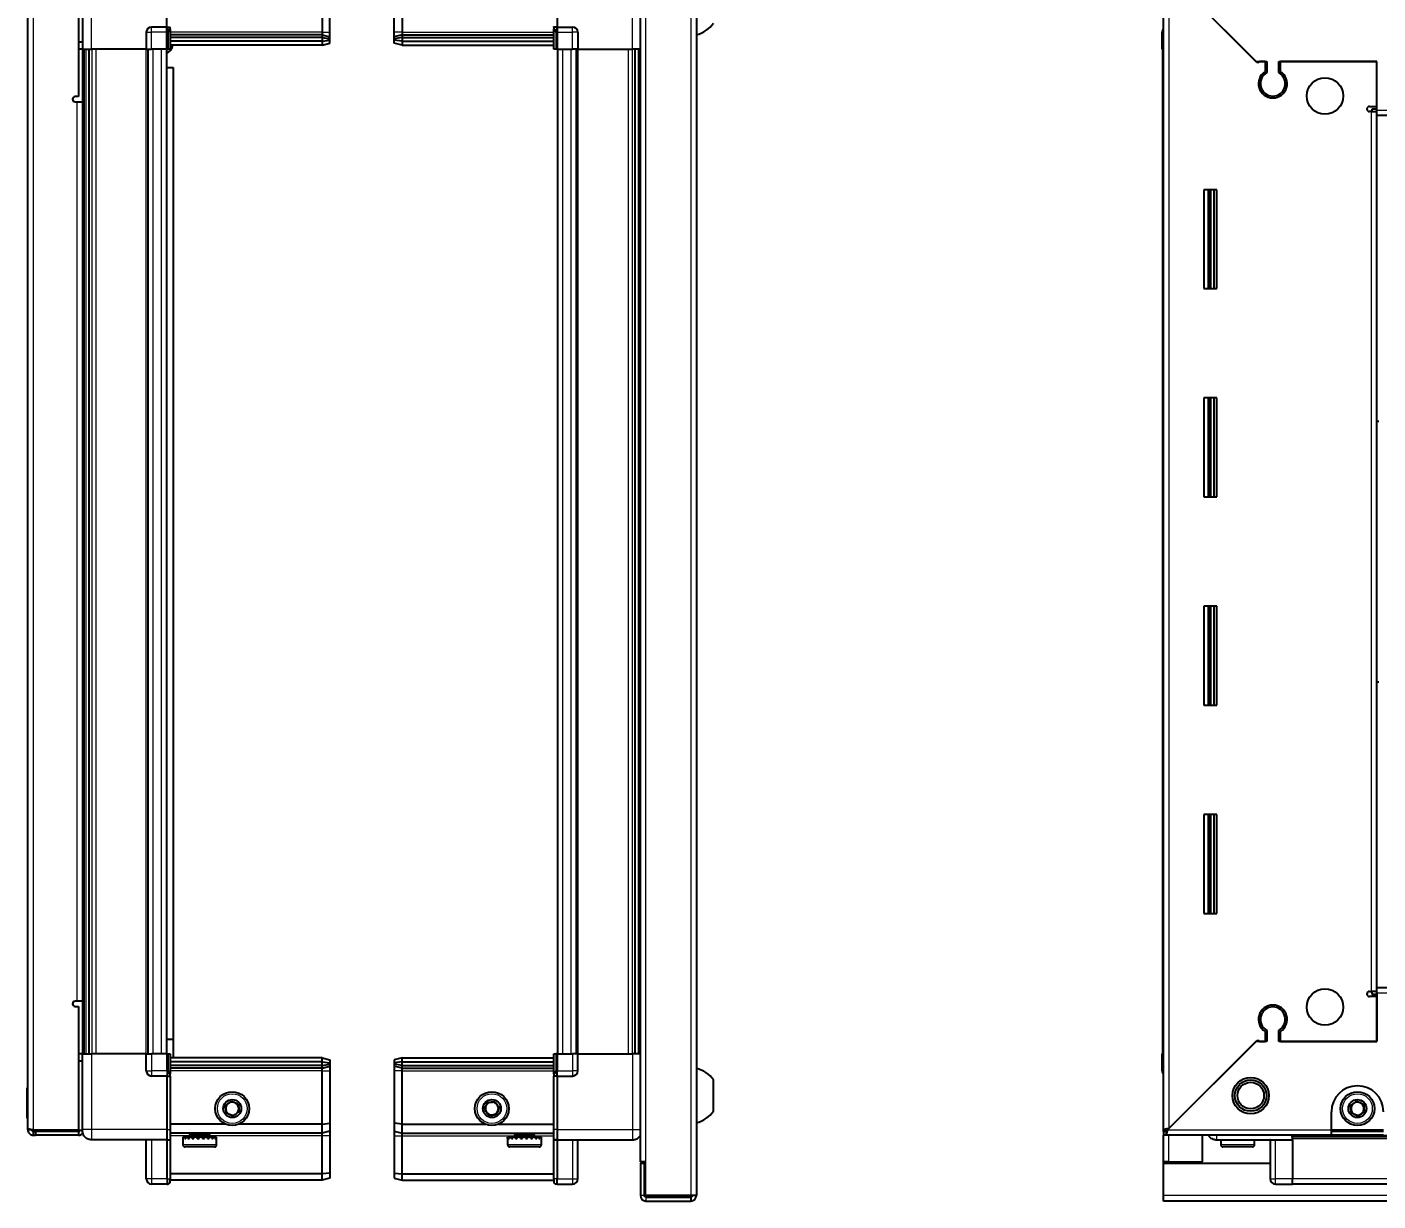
# Model space of a CAD drawing. Header units: millimetres. Extents: x 1415 to 4267, y 485 to 1606.
# Drawn here: x 2756 to 3274, y 927 to 1378 of the extents above; entities that cross this region are included whole.
import ezdxf

# ---------------------------------------------------------------- set-up
doc = ezdxf.new("R2010")
doc.units = ezdxf.units.MM
doc.layers.add('FORMAT', color=7, linetype='Continuous')
doc.styles.add('SLDTEXTSTYLE0', font='TXT', dxfattribs={"width": 0.75})
doc.dimstyles.new('SLDDIMSTYLE0', dxfattribs={"dimtxt": 20, "dimasz": 10, "dimexe": 0, "dimexo": 0.0625, "dimgap": 5, "dimtad": 2, "dimdec": 1, "dimrnd": 1e-09, "dimzin": 12, "dimdsep": 46, "dimtxsty": 'SLDTEXTSTYLE0', "dimsah": 1, "dimcen": 0.09, "dimadec": 0, "dimazin": 3, "dimtfac": 1, "dimtofl": 0, "dimtmove": 0, "dimatfit": 3, "dimfxl": 0, "dimfrac": 2, "dimtolj": 1, "dimtzin": 12, "dimarcsym": 0})

# ---------------------------------------------------------------- blocks, each defined once
blk = doc.blocks.new('_D_5')
at = {"layer": 'FORMAT'}
for p, q in [((2809.28, 1369.33), (2809.28, 1468.82)), ((2959.28, 1369.33), (2959.28, 1468.82)), ((2809.28, 1467.82), (2959.28, 1467.82))]:
    blk.add_line(p, q, dxfattribs=at)
for points in [[(2809.28, 1467.82), (2819.28, 1466.28), (2819.28, 1469.36)], [(2959.28, 1467.82), (2949.28, 1469.36), (2949.28, 1466.28)]]:
    blk.add_solid(points, dxfattribs=at)
at = {"layer": 'FORMAT', "insert": (2862.11, 1493.6), "char_height": 20, "attachment_point": 1, "style": 'SLDTEXTSTYLE0'}
blk.add_mtext('150', dxfattribs=at)

msp = doc.modelspace()

# ---------------------------------------------------------------- linework, layer by layer
at = {"color": 8, "linetype": 'Continuous', "lineweight": 18}
for p, q in [((3010.53, 1423.72), (3010.53, 928.92)), ((2993.13, 1410.82), (2993.13, 941.82)), ((2758.03, 1398.57), (2758.03, 954.07)), ((2780.43, 1369.32), (2780.43, 1398.32)), ((2988.13, 1369.32), (2988.13, 1398.32)), ((3194.09, 1397.97), (3194.09, 954.67)), ((2801.43, 1375.82), (2803.43, 1375.82)), ((2803.43, 1375.82), (2803.43, 1377.82)), ((2803.43, 1369.32), (2803.43, 1375.82)), ((2809.43, 1375.82), (2803.43, 1375.82)), ((2809.43, 1375.82), (2809.76, 1375.82)), ((2868.93, 1375.82), (2810.63, 1375.82)), ((2868.93, 1375.82), (2871.93, 1375.82)), ((2899.63, 1375.82), (2896.63, 1375.82)), ((2899.63, 1375.82), (2957.93, 1375.82)), ((2959.13, 1375.82), (2958.79, 1375.82)), ((2959.13, 1375.82), (2965.13, 1375.82)), ((2965.13, 1375.82), (2965.13, 1377.82)), ((2965.13, 1369.32), (2965.13, 1375.82)), ((2967.13, 1375.82), (2965.13, 1375.82)), ((3191.99, 1375.82), (3191.49, 1375.82)), ((2776.93, 1349.07), (2776.93, 1369.32)), ((2778.16, 1369.32), (2778.16, 983.32)), ((2780.61, 983.32), (2780.61, 1369.32)), ((2782.02, 1369.32), (2782.02, 983.32)), ((2801.43, 983.32), (2801.43, 1369.32)), ((2804.08, 983.32), (2804.08, 1369.32)), ((2807.28, 983.32), (2807.28, 1369.32)), ((2809.43, 1369.32), (2809.76, 1369.32)), ((2961.28, 1369.32), (2961.28, 983.32)), ((2964.48, 1369.32), (2964.48, 983.32)), ((2967.13, 1369.32), (2967.13, 983.32)), ((2986.53, 983.32), (2986.53, 1369.32)), ((2987.94, 1369.32), (2987.94, 983.32)), ((2990.39, 983.32), (2990.39, 1369.32)), ((2774.83, 1003.57), (2774.83, 1349.07)), ((3271.89, 1007.32), (3271.89, 1345.32)), ((3273.99, 1345.92), (4108.99, 1345.92)), ((3208.99, 1315.32), (3208.99, 1277.32)), ((3210.23, 1315.32), (3210.23, 1277.32)), ((3208.99, 1235.32), (3208.99, 1197.32)), ((3210.23, 1235.32), (3210.23, 1197.32)), ((3208.99, 1155.32), (3208.99, 1117.32)), ((3210.23, 1155.32), (3210.23, 1117.32)), ((3208.99, 1075.32), (3208.99, 1037.32)), ((3210.23, 1075.32), (3210.23, 1037.32)), ((4108.99, 1006.72), (3273.99, 1006.72)), ((2776.93, 983.32), (2776.93, 1003.57)), ((2780.43, 983.32), (2780.43, 954.32)), ((2803.43, 983.32), (2803.43, 976.82)), ((2959.13, 983.32), (2958.79, 983.32)), ((2965.13, 983.32), (2965.13, 976.82)), ((2988.13, 983.32), (2988.13, 954.32)), ((2801.43, 976.82), (2803.43, 976.82)), ((2803.43, 976.82), (2803.43, 974.82)), ((2809.43, 976.82), (2803.43, 976.82)), ((2809.43, 976.82), (2809.76, 976.82)), ((2868.93, 976.82), (2810.63, 976.82)), ((2868.93, 976.82), (2871.93, 976.82)), ((2899.63, 976.82), (2896.63, 976.82)), ((2899.63, 976.82), (2957.93, 976.82)), ((2959.13, 976.82), (2958.79, 976.82)), ((2959.13, 976.82), (2965.13, 976.82)), ((2967.13, 976.82), (2965.13, 976.82)), ((2965.13, 976.82), (2965.13, 974.82)), ((3191.99, 976.82), (3191.49, 976.82)), ((2810.63, 974.62), (2809.43, 974.62)), ((2959.13, 974.62), (2957.93, 974.62)), ((2809.43, 954.32), (2780.43, 954.32)), ((2803.43, 950.32), (2803.43, 935.32)), ((2809.43, 954.32), (2810.63, 954.32)), ((2810.63, 950.12), (2809.43, 950.12)), ((2817.93, 951.82), (2810.63, 951.82)), ((2868.93, 951.82), (2825.93, 951.82)), ((2871.93, 951.82), (2868.93, 951.82)), ((2896.63, 951.82), (2899.63, 951.82)), ((2899.63, 951.82), (2942.63, 951.82)), ((2950.63, 951.82), (2957.93, 951.82)), ((2959.13, 954.32), (2957.93, 954.32)), ((2959.13, 950.12), (2957.93, 950.12)), ((2959.13, 954.32), (2988.13, 954.32)), ((2965.13, 950.32), (2965.13, 935.32)), ((3193.59, 954.17), (3256.49, 954.17)), ((3194.09, 941.82), (3194.09, 952.07)), ((3234.99, 935.32), (3234.99, 950.32)), ((3241.49, 952.06), (4141.49, 952.06)), ((3241.49, 950.82), (4141.49, 950.82)), ((3276.49, 954.17), (3256.49, 954.17)), ((2815.59, 948.42), (2815.43, 948.42)), ((2828.43, 948.42), (2815.59, 948.42)), ((2953.13, 948.42), (2940.13, 948.42)), ((3218.3, 948.42), (3213.99, 948.42)), ((3226.99, 948.42), (3218.3, 948.42)), ((3194.09, 941.32), (3194.09, 941.82)), ((2803.43, 935.32), (2801.43, 935.32)), ((2803.43, 935.32), (2803.43, 933.32)), ((2809.43, 935.32), (2803.43, 935.32)), ((2809.43, 935.32), (2810.63, 935.32)), ((2959.13, 935.32), (2957.93, 935.32)), ((2959.13, 935.32), (2965.13, 935.32)), ((2965.13, 935.32), (2967.13, 935.32)), ((2965.13, 935.32), (2965.13, 933.32)), ((3232.99, 935.32), (3234.99, 935.32)), ((3234.99, 933.32), (3234.99, 935.32)), ((3241.49, 935.32), (3234.99, 935.32)), ((3241.49, 935.47), (4141.49, 935.47)), ((2992.63, 928.92), (2991.13, 928.92)), ((4190.99, 928.92), (3191.99, 928.92)), ((2993.23, 928.32), (2993.23, 926.82))]:
    msp.add_line(p, q, dxfattribs=at)
at = {"color": 7, "linetype": 'Continuous', "lineweight": 25}
for p, q in [((3012.63, 1423.72), (3012.63, 928.92)), ((2991.03, 1410.82), (2991.03, 941.82)), ((2755.93, 954.67), (2755.93, 1397.97)), ((2775.43, 1398.57), (2775.43, 1351.07)), ((2776.93, 1398.32), (2776.93, 1369.32)), ((2868.93, 1396.32), (2868.93, 1375.82)), ((2871.93, 1375.82), (2871.93, 1395.99)), ((2896.63, 1375.82), (2896.63, 1395.99)), ((2899.63, 1396.32), (2899.63, 1375.82)), ((3191.99, 954.07), (3191.99, 1398.57)), ((3193.59, 1398.47), (3227.49, 1364.57)), ((3228.19, 1363.87), (3194.09, 1397.97)), ((2801.43, 1375.82), (2801.43, 1369.32)), ((2809.43, 1377.82), (2803.43, 1377.82)), ((2809.43, 1377.82), (2810.63, 1377.82)), ((2809.43, 1377.82), (2809.43, 1375.82)), ((2809.43, 1369.32), (2809.43, 1375.82)), ((2809.43, 1369.32), (2809.43, 1375.82)), ((2809.76, 1369.32), (2809.76, 1375.82)), ((2810.63, 1377.15), (2810.63, 1377.82)), ((2810.63, 1377.15), (2810.63, 1369.32)), ((2868.93, 1374.82), (2810.63, 1374.82)), ((2868.93, 1375.82), (2868.93, 1374.82)), ((2868.93, 1374.82), (2868.93, 1373.82)), ((2868.93, 1374.82), (2871.93, 1374.02)), ((2871.93, 1374.02), (2871.93, 1375.82)), ((2896.63, 1374.02), (2896.63, 1375.82)), ((2899.63, 1374.82), (2896.63, 1374.02)), ((2899.63, 1375.82), (2899.63, 1374.82)), ((2899.63, 1374.82), (2899.63, 1373.82)), ((2899.63, 1374.82), (2957.93, 1374.82)), ((2957.93, 1377.82), (2957.93, 1378.02)), ((2959.13, 1377.82), (2957.93, 1377.82)), ((2957.93, 1377.82), (2957.93, 1377.15)), ((2957.93, 1369.32), (2957.93, 1377.15)), ((2958.79, 1375.82), (2958.79, 1369.32)), ((2959.13, 1378.02), (2959.13, 1377.82)), ((2959.13, 1375.82), (2959.13, 1377.82)), ((2959.13, 1377.82), (2965.13, 1377.82)), ((2959.13, 1375.82), (2959.13, 1377.82)), ((2959.13, 1375.82), (2959.13, 1369.32)), ((2967.13, 1375.82), (2967.13, 1369.32)), ((3191.49, 1375.82), (3191.49, 1369.32)), ((3191.49, 1369.32), (3191.49, 1375.82)), ((2775.43, 1372.07), (2776.93, 1372.07)), ((2868.93, 1373.82), (2810.63, 1373.82)), ((2868.93, 1372.32), (2810.63, 1372.32)), ((2868.93, 1370.82), (2810.63, 1370.82)), ((2868.93, 1373.82), (2868.93, 1372.32)), ((2868.93, 1373.82), (2871.93, 1373.28)), ((2868.93, 1372.32), (2871.93, 1372.78)), ((2868.93, 1372.32), (2868.93, 1370.82)), ((2868.93, 1370.82), (2871.93, 1371.63)), ((2871.93, 1373.28), (2871.93, 1374.02)), ((2871.93, 1372.78), (2871.93, 1373.28)), ((2871.93, 1371.63), (2871.93, 1372.78)), ((2896.63, 1373.28), (2896.63, 1374.02)), ((2899.63, 1373.82), (2896.63, 1373.28)), ((2896.63, 1372.78), (2896.63, 1373.28)), ((2899.63, 1372.32), (2896.63, 1372.78)), ((2896.63, 1371.63), (2896.63, 1372.78)), ((2899.63, 1370.82), (2896.63, 1371.63)), ((2899.63, 1373.82), (2957.93, 1373.82)), ((2899.63, 1373.82), (2899.63, 1372.32)), ((2899.63, 1372.32), (2899.63, 1370.82)), ((2899.63, 1372.32), (2957.93, 1372.32)), ((2899.63, 1370.82), (2957.93, 1370.82)), ((2776.93, 1369.32), (2775.43, 1369.32)), ((2777.58, 983.32), (2777.58, 1369.32)), ((2779.37, 1369.32), (2779.37, 983.32)), ((2779.4, 1369.32), (2779.4, 983.32)), ((2801.43, 1369.32), (2780.43, 1369.32)), ((2801.43, 1369.32), (2803.43, 1369.32)), ((2802.08, 983.32), (2802.08, 1369.32)), ((2809.43, 1369.32), (2803.43, 1369.32)), ((2809.28, 983.32), (2809.28, 1369.32)), ((2809.43, 1369.32), (2809.76, 1369.32)), ((2809.43, 1369.32), (2809.43, 1369.32)), ((2810.63, 1369.32), (2809.76, 1369.32)), ((2809.76, 1369.32), (2809.76, 1369.32)), ((2958.79, 1369.32), (2957.93, 1369.32)), ((2959.13, 1369.32), (2958.79, 1369.32)), ((2959.13, 1369.32), (2965.13, 1369.32)), ((2959.28, 1369.32), (2959.28, 983.32)), ((2967.13, 1369.32), (2965.13, 1369.32)), ((2966.48, 1369.32), (2966.48, 983.32)), ((2967.13, 1369.32), (2988.13, 1369.32)), ((2989.15, 983.32), (2989.15, 1369.32)), ((2989.18, 983.32), (2989.18, 1369.32)), ((2990.98, 1369.32), (2990.98, 983.32)), ((3191.49, 1369.32), (3191.49, 1369.32)), ((3191.99, 1369.32), (3191.49, 1369.32)), ((3191.64, 1369.32), (3191.64, 983.32)), ((3227.49, 1364.57), (3231.69, 1364.57)), ((3228.89, 1364.57), (3228.19, 1363.87)), ((3230.99, 1364.57), (3228.89, 1364.57)), ((3230.99, 1364.57), (3230.99, 1360.68)), ((3231.69, 1364.57), (3231.69, 1360.29)), ((3236.29, 1364.57), (3273.99, 1364.57)), ((3236.29, 1360.29), (3236.29, 1364.57)), ((3236.99, 1360.68), (3236.99, 1364.57)), ((3273.99, 1364.57), (3236.99, 1364.57)), ((3273.99, 1347.32), (3273.99, 1364.57)), ((3273.99, 1345.92), (3273.99, 1364.57)), ((2809.28, 1362.32), (2811.78, 1362.32)), ((2811.78, 1362.32), (2811.78, 988.82)), ((2775.43, 1351.07), (2774.08, 1351.07)), ((2774.08, 1349.07), (2774.83, 1349.07)), ((2774.83, 1349.07), (2776.93, 1349.07)), ((2776.93, 1349.07), (2776.93, 1003.57)), ((3231.99, 1351.71), (3231.99, 1350.95)), ((3271.14, 1347.32), (3273.99, 1347.32)), ((3271.89, 1345.32), (3271.14, 1345.32)), ((3271.89, 1345.32), (3273.99, 1345.32)), ((3273.99, 1346.32), (3271.99, 1346.32)), ((3271.99, 1346.32), (3271.99, 1345.32)), ((3273.99, 1343.82), (3273.99, 1345.92)), ((3273.99, 1008.82), (3273.99, 1343.82)), ((4108.99, 1343.82), (3273.99, 1343.82)), ((3212.49, 1315.32), (3207.49, 1315.32)), ((3207.49, 1315.32), (3207.49, 1277.32)), ((3209.64, 1277.32), (3209.64, 1315.32)), ((3211.43, 1277.32), (3211.43, 1315.32)), ((3211.47, 1277.32), (3211.47, 1315.32)), ((3212.49, 1277.32), (3212.49, 1315.32)), ((3207.49, 1277.32), (3212.49, 1277.32)), ((3212.49, 1235.32), (3207.49, 1235.32)), ((3207.49, 1235.32), (3207.49, 1197.32)), ((3209.64, 1197.32), (3209.64, 1235.32)), ((3211.43, 1197.32), (3211.43, 1235.32)), ((3211.47, 1197.32), (3211.47, 1235.32)), ((3212.49, 1197.32), (3212.49, 1235.32)), ((3274.74, 1226.32), (3273.99, 1226.32)), ((3207.49, 1197.32), (3212.49, 1197.32)), ((3212.49, 1155.32), (3207.49, 1155.32)), ((3207.49, 1155.32), (3207.49, 1117.32)), ((3209.64, 1117.32), (3209.64, 1155.32)), ((3211.43, 1117.32), (3211.43, 1155.32)), ((3211.47, 1117.32), (3211.47, 1155.32)), ((3212.49, 1117.32), (3212.49, 1155.32)), ((3273.99, 1126.32), (3274.74, 1126.32)), ((3207.49, 1117.32), (3212.49, 1117.32)), ((3212.49, 1075.32), (3207.49, 1075.32)), ((3207.49, 1075.32), (3207.49, 1037.32)), ((3209.64, 1037.32), (3209.64, 1075.32)), ((3211.43, 1037.32), (3211.43, 1075.32)), ((3211.47, 1037.32), (3211.47, 1075.32)), ((3212.49, 1037.32), (3212.49, 1075.32)), ((3207.49, 1037.32), (3212.49, 1037.32)), ((3271.14, 1007.32), (3271.89, 1007.32)), ((3273.99, 1007.32), (3271.89, 1007.32)), ((3271.99, 1007.32), (3271.99, 1006.32)), ((3273.99, 1006.72), (3273.99, 1008.82)), ((3273.99, 1008.82), (4108.99, 1008.82)), ((3273.99, 1006.72), (3273.99, 988.07)), ((2774.83, 1003.57), (2774.08, 1003.57)), ((2774.08, 1001.57), (2775.43, 1001.57)), ((2776.93, 1003.57), (2774.83, 1003.57)), ((2775.43, 1001.57), (2775.43, 954.07)), ((3231.99, 1001.7), (3231.99, 1000.94)), ((3273.99, 1005.32), (3271.14, 1005.32)), ((3271.99, 1006.32), (3273.99, 1006.32)), ((3273.99, 988.07), (3273.99, 1005.32)), ((3230.99, 991.96), (3230.99, 988.07)), ((3231.69, 992.36), (3231.69, 988.07)), ((3236.29, 988.07), (3236.29, 992.36)), ((3236.99, 988.07), (3236.99, 991.96)), ((2811.78, 988.82), (2809.28, 988.82)), ((2811.78, 988.82), (2811.78, 981.82)), ((3227.49, 988.07), (3193.59, 954.17)), ((3194.09, 954.67), (3228.19, 988.77)), ((3231.69, 988.07), (3227.49, 988.07)), ((3228.19, 988.77), (3228.89, 988.07)), ((3228.89, 988.07), (3230.99, 988.07)), ((3273.99, 988.07), (3236.29, 988.07)), ((3236.99, 988.07), (3273.99, 988.07)), ((2776.93, 983.32), (2775.43, 983.32)), ((2776.93, 980.57), (2775.43, 980.57)), ((2776.93, 954.32), (2776.93, 983.32)), ((2801.43, 983.32), (2780.43, 983.32)), ((2801.43, 976.82), (2801.43, 983.32)), ((2801.43, 983.32), (2803.43, 983.32)), ((2809.43, 983.32), (2803.43, 983.32)), ((2809.43, 983.32), (2809.76, 983.32)), ((2809.43, 976.82), (2809.43, 983.32)), ((2809.76, 976.82), (2809.76, 983.32)), ((2809.76, 983.32), (2810.63, 983.32)), ((2810.63, 983.32), (2810.63, 975.5)), ((2868.93, 981.82), (2810.63, 981.82)), ((2868.93, 980.32), (2868.93, 981.82)), ((2868.93, 981.82), (2871.93, 981.02)), ((2871.93, 981.02), (2871.93, 979.87)), ((2899.63, 981.82), (2896.63, 981.02)), ((2896.63, 981.02), (2896.63, 979.87)), ((2899.63, 980.32), (2899.63, 981.82)), ((2899.63, 981.82), (2957.93, 981.82)), ((2957.93, 975.5), (2957.93, 983.32)), ((2957.93, 983.32), (2958.79, 983.32)), ((2958.79, 983.32), (2958.79, 983.32)), ((2958.79, 983.32), (2958.79, 976.82)), ((2959.13, 983.32), (2958.79, 983.32)), ((2959.13, 983.32), (2959.13, 976.82)), ((2959.13, 983.32), (2959.13, 983.32)), ((2959.13, 983.32), (2965.13, 983.32)), ((2959.13, 983.32), (2959.13, 976.82)), ((2967.13, 983.32), (2965.13, 983.32)), ((2967.13, 976.82), (2967.13, 983.32)), ((2967.13, 983.32), (2988.13, 983.32)), ((3191.49, 976.82), (3191.49, 983.32)), ((3191.49, 983.32), (3191.49, 983.32)), ((3191.49, 983.32), (3191.49, 983.32)), ((3191.49, 983.32), (3191.49, 976.82)), ((3191.99, 983.32), (3191.49, 983.32)), ((2809.43, 976.82), (2809.43, 974.82)), ((2809.43, 976.82), (2809.43, 974.82)), ((2868.93, 980.32), (2810.63, 980.32)), ((2868.93, 978.82), (2810.63, 978.82)), ((2868.93, 977.82), (2810.63, 977.82)), ((2810.63, 974.82), (2810.63, 975.5)), ((2868.93, 978.82), (2868.93, 980.32)), ((2868.93, 980.32), (2871.93, 979.87)), ((2868.93, 978.82), (2871.93, 979.37)), ((2868.93, 977.82), (2868.93, 978.82)), ((2868.93, 977.82), (2871.93, 978.63)), ((2868.93, 976.82), (2868.93, 977.82)), ((2868.93, 956.32), (2868.93, 976.82)), ((2871.93, 979.87), (2871.93, 979.37)), ((2871.93, 979.37), (2871.93, 978.63)), ((2871.93, 978.63), (2871.93, 976.82)), ((2871.93, 976.82), (2871.93, 956.66)), ((2899.63, 980.32), (2896.63, 979.87)), ((2896.63, 979.87), (2896.63, 979.37)), ((2899.63, 978.82), (2896.63, 979.37)), ((2896.63, 979.37), (2896.63, 978.63)), ((2899.63, 977.82), (2896.63, 978.63)), ((2896.63, 978.63), (2896.63, 976.82)), ((2896.63, 976.82), (2896.63, 956.66)), ((2899.63, 978.82), (2899.63, 980.32)), ((2899.63, 980.32), (2957.93, 980.32)), ((2899.63, 978.82), (2957.93, 978.82)), ((2899.63, 977.82), (2899.63, 978.82)), ((2899.63, 977.82), (2957.93, 977.82)), ((2899.63, 976.82), (2899.63, 977.82)), ((2899.63, 956.32), (2899.63, 976.82)), ((2957.93, 975.5), (2957.93, 974.82)), ((2959.13, 974.82), (2959.13, 976.82)), ((3191.99, 975.5), (3191.99, 975.5)), ((2755.93, 970.26), (2755.63, 970.26)), ((2755.63, 960.58), (2755.63, 970.26)), ((2809.43, 974.82), (2803.43, 974.82)), ((2809.43, 974.82), (2810.63, 974.82)), ((2809.43, 974.62), (2809.43, 974.82)), ((2809.43, 954.32), (2809.43, 974.62)), ((2810.63, 974.82), (2810.63, 974.62)), ((2810.63, 974.62), (2810.63, 954.32)), ((2959.13, 974.82), (2957.93, 974.82)), ((2957.93, 974.62), (2957.93, 974.82)), ((2957.93, 954.32), (2957.93, 974.62)), ((2959.13, 974.82), (2959.13, 974.62)), ((2959.13, 974.82), (2965.13, 974.82)), ((2959.13, 974.62), (2959.13, 954.32)), ((3019.23, 961.32), (3019.23, 973.32)), ((2755.63, 958.69), (2755.63, 960.58)), ((3256.49, 954.17), (3256.49, 961.07)), ((2755.63, 958.69), (2755.93, 958.69)), ((2755.93, 954.17), (2755.93, 954.67)), ((2831.93, 956.32), (2810.63, 956.32)), ((2868.93, 956.32), (2836.93, 956.32)), ((2868.93, 956.32), (2871.93, 956.66)), ((2868.93, 952.82), (2868.93, 956.32)), ((2871.93, 956.66), (2871.93, 953.63)), ((2899.63, 956.32), (2896.63, 956.66)), ((2896.63, 956.66), (2896.63, 953.63)), ((2899.63, 956.32), (2931.63, 956.32)), ((2899.63, 952.82), (2899.63, 956.32)), ((2936.63, 956.32), (2957.93, 956.32)), ((2757.43, 954.17), (2755.93, 954.17)), ((2775.43, 954.07), (2758.03, 954.07)), ((2758.03, 953.57), (2758.03, 952.07)), ((2758.03, 953.57), (2758.93, 953.57)), ((2758.03, 952.07), (2758.93, 952.07)), ((2775.43, 953.57), (2758.93, 953.57)), ((2758.93, 953.57), (2758.93, 952.07)), ((2775.43, 952.07), (2758.93, 952.07)), ((2775.43, 954.07), (2776.93, 954.07)), ((2775.43, 953.57), (2775.43, 952.07)), ((2809.43, 950.32), (2780.43, 950.32)), ((2801.43, 935.32), (2801.43, 950.32)), ((2809.43, 950.32), (2809.43, 954.32)), ((2809.43, 950.32), (2810.63, 950.32)), ((2809.43, 950.12), (2809.43, 950.32)), ((2809.43, 935.32), (2809.43, 950.12)), ((2810.63, 954.32), (2810.63, 950.32)), ((2868.93, 952.82), (2810.63, 952.82)), ((2810.63, 950.32), (2810.63, 950.12)), ((2810.63, 950.12), (2810.63, 935.32)), ((2815.43, 951.32), (2815.43, 948.42)), ((2815.52, 951.32), (2815.43, 951.32)), ((2815.52, 950.82), (2815.52, 951.32)), ((2815.69, 951.32), (2815.52, 951.32)), ((2815.52, 950.82), (2815.69, 950.82)), ((2815.69, 950.82), (2815.69, 951.32)), ((2816.18, 951.32), (2815.69, 951.32)), ((2816.18, 950.82), (2816.18, 951.32)), ((2816.56, 951.32), (2816.18, 951.32)), ((2816.18, 950.82), (2816.56, 950.82)), ((2816.56, 950.82), (2816.56, 951.32)), ((2817.4, 951.32), (2816.56, 951.32)), ((2817.4, 950.82), (2817.4, 951.32)), ((2817.96, 951.32), (2817.4, 951.32)), ((2817.4, 950.82), (2817.96, 950.82)), ((2817.53, 951.42), (2817.53, 951.32)), ((2822.92, 951.42), (2817.53, 951.42)), ((2817.93, 952.82), (2817.93, 952.79)), ((2817.93, 952.79), (2818.62, 952.31)), ((2818.03, 952.79), (2817.93, 952.79)), ((2818.62, 952.31), (2817.93, 951.82)), ((2818.03, 951.82), (2817.93, 951.82)), ((2817.96, 950.82), (2817.96, 951.32)), ((2819.06, 951.32), (2817.96, 951.32)), ((2825.93, 952.79), (2818.03, 952.79)), ((2825.93, 951.82), (2818.03, 951.82)), ((2818.7, 952.31), (2818.62, 952.31)), ((2825.24, 952.31), (2818.7, 952.31)), ((2819.06, 950.82), (2819.06, 951.32)), ((2819.74, 951.32), (2819.06, 951.32)), ((2819.06, 950.82), (2819.74, 950.82)), ((2819.74, 950.82), (2819.74, 951.32)), ((2821, 951.32), (2819.74, 951.32)), ((2821, 950.82), (2821, 951.32)), ((2821.3, 951.32), (2821, 951.32)), ((2821, 950.82), (2821.74, 950.82)), ((2821.3, 950.82), (2821.3, 951.32)), ((2821.74, 950.82), (2821.74, 951.32)), ((2823.04, 951.32), (2821.74, 951.32)), ((2826.33, 951.42), (2822.92, 951.42)), ((2823.04, 950.82), (2823.04, 951.32)), ((2823.04, 950.82), (2823.76, 950.82)), ((2823.17, 950.82), (2823.17, 951.32)), ((2823.76, 951.32), (2823.17, 951.32)), ((2823.76, 950.82), (2823.76, 951.32)), ((2824.96, 951.32), (2823.76, 951.32)), ((2824.96, 950.82), (2824.96, 951.32)), ((2825.59, 951.32), (2824.96, 951.32)), ((2824.96, 950.82), (2825.59, 950.82)), ((2825.24, 952.31), (2825.93, 952.79)), ((2825.93, 951.82), (2825.24, 952.31)), ((2825.59, 950.82), (2825.59, 951.32)), ((2826.59, 951.32), (2825.59, 951.32)), ((2825.93, 952.79), (2825.93, 952.82)), ((2826.33, 951.32), (2826.33, 951.42)), ((2826.59, 950.82), (2826.59, 951.32)), ((2827.07, 951.32), (2826.59, 951.32)), ((2826.59, 950.82), (2827.07, 950.82)), ((2827.07, 950.82), (2827.07, 951.32)), ((2827.76, 951.32), (2827.07, 951.32)), ((2827.76, 950.82), (2827.76, 951.32)), ((2828.05, 951.32), (2827.76, 951.32)), ((2827.76, 950.82), (2828.05, 950.82)), ((2828.05, 950.82), (2828.05, 951.32)), ((2828.36, 951.32), (2828.05, 951.32)), ((2828.36, 950.82), (2828.36, 951.32)), ((2828.42, 951.32), (2828.36, 951.32)), ((2828.36, 950.82), (2828.42, 950.82)), ((2828.42, 950.82), (2828.42, 951.32)), ((2828.43, 951.32), (2828.42, 951.32)), ((2828.43, 948.42), (2828.43, 951.32)), ((2871.93, 953.63), (2868.93, 952.82)), ((2868.93, 951.82), (2868.93, 952.82)), ((2868.93, 937.32), (2868.93, 951.82)), ((2871.93, 953.63), (2871.93, 951.82)), ((2871.93, 951.82), (2871.93, 937.48)), ((2896.63, 953.63), (2899.63, 952.82)), ((2896.63, 953.63), (2896.63, 951.82)), ((2896.63, 951.82), (2896.63, 937.48)), ((2899.63, 952.82), (2957.93, 952.82)), ((2899.63, 951.82), (2899.63, 952.82)), ((2899.63, 937.32), (2899.63, 951.82)), ((2940.13, 951.32), (2940.13, 948.42)), ((2940.14, 951.32), (2940.13, 951.32)), ((2940.14, 950.82), (2940.14, 951.32)), ((2940.24, 951.32), (2940.14, 951.32)), ((2940.14, 950.82), (2940.24, 950.82)), ((2940.24, 950.82), (2940.24, 951.32)), ((2940.61, 951.32), (2940.24, 951.32)), ((2940.61, 950.82), (2940.61, 951.32)), ((2940.93, 951.32), (2940.61, 951.32)), ((2940.61, 950.82), (2940.93, 950.82)), ((2940.93, 950.82), (2940.93, 951.32)), ((2941.67, 951.32), (2940.93, 951.32)), ((2941.67, 950.82), (2941.67, 951.32)), ((2942.18, 951.32), (2941.67, 951.32)), ((2941.67, 950.82), (2942.18, 950.82)), ((2942.18, 950.82), (2942.18, 951.32)), ((2943.21, 951.32), (2942.18, 951.32)), ((2942.23, 951.42), (2942.23, 951.32)), ((2951.03, 951.42), (2942.23, 951.42)), ((2942.63, 952.82), (2942.63, 952.79)), ((2942.63, 952.79), (2943.32, 952.31)), ((2950.63, 952.79), (2942.63, 952.79)), ((2943.32, 952.31), (2942.63, 951.82)), ((2950.63, 951.82), (2942.63, 951.82)), ((2943.21, 950.82), (2943.21, 951.32)), ((2943.86, 951.32), (2943.21, 951.32)), ((2943.21, 950.82), (2943.86, 950.82)), ((2949.94, 952.31), (2943.32, 952.31)), ((2943.86, 950.82), (2943.86, 951.32)), ((2945.09, 951.32), (2943.86, 951.32)), ((2945.09, 950.82), (2945.09, 951.32)), ((2945.59, 951.32), (2945.09, 951.32)), ((2945.09, 950.82), (2945.82, 950.82)), ((2945.59, 950.82), (2945.59, 951.32)), ((2945.82, 950.82), (2945.82, 951.32)), ((2947.12, 951.32), (2945.82, 951.32)), ((2947.12, 950.82), (2947.12, 951.32)), ((2947.12, 950.82), (2947.85, 950.82)), ((2947.45, 950.82), (2947.45, 951.32)), ((2947.85, 951.32), (2947.45, 951.32)), ((2947.85, 950.82), (2947.85, 951.32)), ((2949.1, 951.32), (2947.85, 951.32)), ((2949.1, 950.82), (2949.1, 951.32)), ((2949.76, 951.32), (2949.1, 951.32)), ((2949.1, 950.82), (2949.76, 950.82)), ((2949.76, 950.82), (2949.76, 951.32)), ((2950.83, 951.32), (2949.76, 951.32)), ((2949.94, 952.31), (2950.63, 952.79)), ((2950.63, 951.82), (2949.94, 952.31)), ((2950.63, 952.79), (2950.63, 952.82)), ((2950.83, 950.82), (2950.83, 951.32)), ((2951.37, 951.32), (2950.83, 951.32)), ((2950.83, 950.82), (2951.37, 950.82)), ((2951.03, 951.32), (2951.03, 951.42)), ((2951.37, 950.82), (2951.37, 951.32)), ((2952.16, 951.32), (2951.37, 951.32)), ((2952.16, 950.82), (2952.16, 951.32)), ((2952.51, 951.32), (2952.16, 951.32)), ((2952.16, 950.82), (2952.51, 950.82)), ((2952.51, 950.82), (2952.51, 951.32)), ((2952.94, 951.32), (2952.51, 951.32)), ((2952.94, 950.82), (2952.94, 951.32)), ((2953.08, 951.32), (2952.94, 951.32)), ((2952.94, 950.82), (2953.08, 950.82)), ((2953.08, 950.82), (2953.08, 951.32)), ((2953.13, 951.32), (2953.08, 951.32)), ((2953.13, 948.42), (2953.13, 951.32)), ((2957.93, 950.32), (2957.93, 954.32)), ((2959.13, 950.32), (2957.93, 950.32)), ((2957.93, 950.12), (2957.93, 950.32)), ((2957.93, 935.32), (2957.93, 950.12)), ((2959.13, 954.32), (2959.13, 950.32)), ((2959.13, 950.32), (2959.13, 950.12)), ((2959.13, 950.32), (2988.13, 950.32)), ((2959.13, 950.12), (2959.13, 935.32)), ((2959.13, 950.12), (2959.13, 935.32)), ((2967.13, 935.32), (2967.13, 950.32)), ((3191.99, 953.57), (3191.99, 954.07)), ((3193.49, 954.07), (3191.99, 954.07)), ((3191.99, 953.57), (3191.99, 952.07)), ((3192.99, 953.57), (3191.99, 953.57)), ((3191.99, 941.82), (3191.99, 952.07)), ((3192.99, 952.07), (3191.99, 952.07)), ((3192.99, 953.57), (3192.99, 952.07)), ((3256.49, 952.07), (3192.99, 952.07)), ((3206.99, 941.82), (3206.99, 952.07)), ((3212.49, 950.32), (3241.49, 950.32)), ((3213.99, 950.32), (3213.99, 948.42)), ((3226.99, 948.42), (3226.99, 950.32)), ((3232.99, 950.32), (3232.99, 935.32)), ((3241.49, 950.36), (3241.42, 952.07)), ((4141.49, 951.47), (3241.49, 951.47)), ((3241.49, 950.32), (3241.49, 950.82)), ((3241.49, 950.32), (3241.49, 935.32)), ((3256.49, 952.07), (3256.49, 954.17)), ((3276.49, 953.57), (3256.49, 953.57)), ((3276.49, 952.07), (3256.49, 952.07)), ((2816.37, 947.62), (2816.23, 947.62)), ((2827.63, 947.62), (2816.37, 947.62)), ((2952.33, 947.62), (2940.93, 947.62)), ((3218.57, 947.62), (3214.79, 947.62)), ((3226.19, 947.62), (3218.57, 947.62)), ((2993.13, 941.82), (2991.03, 941.82)), ((2991.13, 941.32), (2991.13, 928.92)), ((2991.13, 941.32), (2992.63, 941.32)), ((2992.63, 941.32), (2992.63, 928.92)), ((2993.13, 928.92), (2993.13, 941.82)), ((3194.09, 941.82), (3191.99, 941.82)), ((3191.99, 941.32), (3191.99, 941.82)), ((3191.99, 928.92), (3191.99, 941.32)), ((3191.99, 941.32), (3232.99, 941.32)), ((3193.49, 941.32), (3193.49, 941.82)), ((3194.09, 941.82), (3206.99, 941.82)), ((2809.43, 935.32), (2809.43, 933.32)), ((2809.76, 933.32), (2810.63, 933.82)), ((2809.76, 933.32), (2810.63, 933.82)), ((2868.93, 937.32), (2810.63, 937.32)), ((2810.63, 933.82), (2810.63, 935.32)), ((2868.93, 934.82), (2810.63, 934.82)), ((2871.93, 937.48), (2868.93, 937.32)), ((2868.93, 934.82), (2868.93, 937.32)), ((2871.93, 935.63), (2868.93, 934.82)), ((2871.93, 937.48), (2871.93, 935.63)), ((2896.63, 937.48), (2899.63, 937.32)), ((2896.63, 937.48), (2896.63, 935.63)), ((2896.63, 935.63), (2899.63, 934.82)), ((2899.63, 937.32), (2957.93, 937.32)), ((2899.63, 934.82), (2899.63, 937.32)), ((2899.63, 934.82), (2957.93, 934.82)), ((2957.93, 935.32), (2957.93, 933.82)), ((2957.93, 933.82), (2958.79, 933.32)), ((2959.13, 933.32), (2959.13, 935.32)), ((3232.99, 935.32), (3232.99, 935.32)), ((3241.49, 933.32), (3241.49, 935.32)), ((2809.43, 933.32), (2803.43, 933.32)), ((2809.43, 933.32), (2809.76, 933.32)), ((2809.43, 933.32), (2809.43, 933.32)), ((2809.43, 933.32), (2809.76, 933.32)), ((2959.13, 933.32), (2958.79, 933.32)), ((2959.13, 933.32), (2965.13, 933.32)), ((3010.53, 928.92), (2993.13, 928.92)), ((3012.63, 928.92), (3010.53, 928.92)), ((3191.99, 926.82), (3191.99, 928.92)), ((3234.99, 933.32), (3241.49, 933.32)), ((3234.99, 933.32), (3241.49, 933.32)), ((3241.49, 933.47), (4141.49, 933.47)), ((3241.49, 933.32), (3241.49, 933.32)), ((2993.23, 928.32), (3010.53, 928.32)), ((2993.23, 926.82), (3010.53, 926.82)), ((3010.53, 928.32), (3010.53, 926.82)), ((4190.99, 926.82), (3191.99, 926.82))]:
    msp.add_line(p, q, dxfattribs=at)
for centre, radius in [((3253.99, 1351.32), 7), ((3253.99, 1001.32), 7), ((3225.49, 967.32), 7), ((3225.49, 967.32), 6.03), ((3225.49, 967.32), 5.1), ((2834.43, 962.32), 6.5), ((2834.43, 962.32), 3.46), ((2934.13, 962.32), 6.5), ((2934.13, 962.32), 3.46), ((3266.49, 962.32), 6.5), ((3266.49, 962.32), 3.46)]:
    msp.add_circle(centre, radius, dxfattribs=at)
at = {"color": 8, "linetype": 'Continuous', "lineweight": 18}
for centre in [(2834.43, 962.32), (2934.13, 962.32), (3266.49, 962.32)]:
    msp.add_circle(centre, 5.7, dxfattribs=at)
at = {"color": 7, "linetype": 'Continuous', "lineweight": 25}
for centre, radius, start, end in [((2803.43, 1375.82), 2, 90, 180), ((2965.13, 1375.82), 2, 0, 90), ((3009.6, 1386.35), 11.91, 284.7004, 323.8734), ((3193.49, 1375.82), 2, 138.5749, 180), ((3193.49, 1375.82), 2, 138.5904, 180), ((2806.78, 1371.97), 5, 300, 346.7029), ((3233.99, 1356.07), 5.5, 123.0557, 56.9443), ((3233.99, 1356.07), 4.8, 118.631, 61.369), ((2774.08, 1350.07), 1, 90, 270), ((3271.14, 1346.32), 1, 90, 270), ((3271.14, 1006.32), 1, 90, 270), ((2774.08, 1002.57), 1, 90, 270), ((3233.99, 996.57), 5.5, 303.0557, 236.9443), ((3233.99, 996.57), 4.8, 298.631, 241.369), ((2803.43, 976.82), 2, 180, 270), ((2965.13, 976.82), 2, 270, 0), ((3009.6, 966.3), 11.91, 36.1266, 75.2996), ((3193.49, 976.82), 2, 180, 199.5667), ((3193.49, 976.82), 2, 180, 221.3942), ((3193.49, 976.82), 2, 213.7845, 221.4096), ((3266.49, 961.07), 10, 90, 180), ((3266.49, 961.07), 10, 0, 90), ((2834.43, 962.32), 2.5, 127.9842, 187.9842), ((2834.43, 962.32), 2.5, 187.9842, 247.9842), ((2834.43, 962.32), 2.5, 67.9842, 127.9842), ((2834.43, 962.32), 2.5, 247.9842, 307.9842), ((2834.43, 962.32), 2.5, 7.9842, 67.9842), ((2834.43, 962.32), 2.5, 307.9842, 7.9842), ((2934.13, 962.32), 2.5, 155.9116, 215.9116), ((2934.13, 962.32), 2.5, 95.9116, 155.9116), ((2934.13, 962.32), 2.5, 215.9116, 275.9116), ((2934.13, 962.32), 2.5, 35.9116, 95.9116), ((2934.13, 962.32), 2.5, 275.9116, 335.9116), ((2934.13, 962.32), 2.5, 335.9116, 35.9116), ((3009.6, 968.35), 11.91, 284.7004, 323.8734), ((3266.49, 962.32), 2.5, 127.474, 187.474), ((3266.49, 962.32), 2.5, 187.474, 247.474), ((3266.49, 962.32), 2.5, 67.474, 127.474), ((3266.49, 962.32), 2.5, 247.474, 307.474), ((3266.49, 962.32), 2.5, 7.474, 67.474), ((3266.49, 962.32), 2.5, 307.474, 7.474), ((2757.93, 954.57), 0.5, 243.2912, 270), ((2775.33, 954.17), 0.6, 270, 350.4059), ((2775.33, 954.17), 2.1, 272.7294, 327.8305), ((2817.53, 951.82), 0.4, 270, 0), ((2826.33, 951.82), 0.4, 180, 270), ((2942.23, 951.82), 0.4, 270, 0), ((2951.03, 951.82), 0.4, 180, 270), ((3232.79, 950.12), 0.2, 0, 90), ((2816.23, 948.42), 0.8, 180, 270), ((2827.63, 948.42), 0.8, 270, 0), ((2940.93, 948.42), 0.8, 180, 270), ((2952.33, 948.42), 0.8, 270, 0), ((3214.79, 948.42), 0.8, 180, 270), ((3226.19, 948.42), 0.8, 270, 0), ((2803.43, 935.32), 2, 180, 270), ((2965.13, 935.32), 2, 270, 0), ((3234.99, 935.32), 2, 180, 270), ((2993.23, 928.92), 2.1, 180, 270), ((2993.23, 928.92), 0.6, 180, 270), ((3010.53, 928.92), 2.1, 270, 0), ((3010.53, 928.92), 0.6, 270, 0)]:
    msp.add_arc(centre, radius, start, end, dxfattribs=at)
for centre, start_param, end_param in [((2813.22, 1375.82), 2.418858, 3.141593), ((2955.33, 1375.82), 0, 0.722734), ((2813.22, 976.82), 3.141593, 3.864327), ((2955.33, 976.82), 5.560451, 6.283185)]:
    msp.add_ellipse(centre, major_axis=(3.46, 0), ratio=0.57735, start_param=start_param, end_param=end_param, dxfattribs=at)
for points, knots in [([(2776.93, 1369.32), (2776.96, 1369.32), (2777.04, 1369.32), (2777.65, 1369.32), (2778.53, 1369.32), (2779.52, 1369.32), (2780.17, 1369.32), (2780.43, 1369.32)], [0, 0, 0, 0, 0.214694, 0.429388, 0.644082, 0.858775, 1, 1, 1, 1]), ([(2990.98, 1369.32), (2990.94, 1369.32), (2990.72, 1369.32), (2990, 1369.32), (2989.04, 1369.32), (2988.38, 1369.32), (2988.13, 1369.32)], [0, 0, 0, 0, 0.071707, 0.420979, 0.770251, 1, 1, 1, 1]), ([(2776.93, 983.32), (2776.96, 983.32), (2777.04, 983.32), (2777.65, 983.32), (2778.53, 983.32), (2779.52, 983.32), (2780.17, 983.32), (2780.43, 983.32)], [0, 0, 0, 0, 0.214694, 0.429388, 0.644082, 0.858775, 1, 1, 1, 1]), ([(2990.98, 983.32), (2990.94, 983.32), (2990.72, 983.32), (2990, 983.32), (2989.04, 983.32), (2988.38, 983.32), (2988.13, 983.32)], [0, 0, 0, 0, 0.0717073, 0.4209791, 0.7702508, 1, 1, 1, 1]), ([(2831.75, 963.41), (2832.16, 963.72), (2832.92, 964.32), (2833.67, 964.91), (2834.02, 965.18)], [0, 0, 0, 0, 0.534686, 1, 1, 1, 1]), ([(2834.02, 965.18), (2834.5, 964.99), (2835.4, 964.63), (2836.29, 964.27), (2836.7, 964.1)], [0, 0, 0, 0, 0.5346859, 1, 1, 1, 1]), ([(2932.43, 964.66), (2932.78, 964.7), (2933.59, 964.78), (2934.58, 964.88), (2935.18, 964.95), (2935.3, 964.96)], [0, 0, 0, 0, 0.362901, 0.866875, 1, 1, 1, 1]), ([(2935.3, 964.96), (2935.61, 964.54), (2936.17, 963.76), (2936.74, 962.98), (2937, 962.62)], [0, 0, 0, 0, 0.534686, 1, 1, 1, 1]), ([(3263.83, 963.43), (3263.93, 963.51), (3264.4, 963.87), (3265.19, 964.48), (3265.84, 964.98), (3266.12, 965.19)], [0, 0, 0, 0, 0.133125, 0.637099, 1, 1, 1, 1]), ([(3266.12, 965.19), (3266.59, 964.99), (3267.48, 964.62), (3268.37, 964.25), (3268.78, 964.08)], [0, 0, 0, 0, 0.5346859, 1, 1, 1, 1]), ([(2832.15, 960.55), (2832.13, 960.67), (2832.05, 961.26), (2831.91, 962.25), (2831.8, 963.06), (2831.75, 963.41)], [0, 0, 0, 0, 0.1331247, 0.6370994, 1, 1, 1, 1]), ([(2834.83, 959.46), (2834.35, 959.66), (2833.45, 960.02), (2832.56, 960.38), (2832.15, 960.55)], [0, 0, 0, 0, 0.534686, 1, 1, 1, 1]), ([(2837.1, 961.24), (2836.7, 960.92), (2835.94, 960.33), (2835.18, 959.74), (2834.83, 959.46)], [0, 0, 0, 0, 0.5346859, 1, 1, 1, 1]), ([(2836.7, 964.1), (2836.75, 963.76), (2836.86, 962.94), (2837, 961.96), (2837.08, 961.37), (2837.1, 961.24)], [0, 0, 0, 0, 0.362901, 0.866875, 1, 1, 1, 1]), ([(2931.25, 962.03), (2931.46, 962.5), (2931.86, 963.38), (2932.25, 964.25), (2932.43, 964.66)], [0, 0, 0, 0, 0.534686, 1, 1, 1, 1]), ([(2932.95, 959.69), (2932.64, 960.11), (2932.08, 960.89), (2931.52, 961.66), (2931.25, 962.03)], [0, 0, 0, 0, 0.534686, 1, 1, 1, 1]), ([(2935.82, 959.99), (2935.69, 959.97), (2935.1, 959.91), (2934.11, 959.81), (2933.29, 959.72), (2932.95, 959.69)], [0, 0, 0, 0, 0.1331247, 0.6370994, 1, 1, 1, 1]), ([(2937, 962.62), (2936.79, 962.15), (2936.39, 961.27), (2936, 960.39), (2935.82, 959.99)], [0, 0, 0, 0, 0.534686, 1, 1, 1, 1]), ([(3264.2, 960.57), (3264.13, 961.08), (3264.01, 962.03), (3263.88, 962.99), (3263.83, 963.43)], [0, 0, 0, 0, 0.534686, 1, 1, 1, 1]), ([(3266.87, 959.46), (3266.39, 959.66), (3265.5, 960.03), (3264.61, 960.4), (3264.2, 960.57)], [0, 0, 0, 0, 0.534686, 1, 1, 1, 1]), ([(3269.16, 961.22), (3268.89, 961.01), (3268.23, 960.51), (3267.44, 959.9), (3266.97, 959.54), (3266.87, 959.46)], [0, 0, 0, 0, 0.362901, 0.866875, 1, 1, 1, 1]), ([(3268.78, 964.08), (3268.85, 963.57), (3268.98, 962.61), (3269.1, 961.66), (3269.16, 961.22)], [0, 0, 0, 0, 0.5346859, 1, 1, 1, 1]), ([(2758.03, 954.07), (2757.77, 954.12), (2757.28, 954.21), (2756.64, 954.34), (2756.17, 954.47), (2755.95, 954.58), (2755.93, 954.65), (2755.93, 954.67)], [0, 0, 0, 0, 0.230255, 0.448522, 0.666786, 0.88505, 1, 1, 1, 1]), ([(3194.09, 954.67), (3193.84, 954.63), (3193.35, 954.54), (3192.7, 954.4), (3192.24, 954.27), (3192.02, 954.16), (3192, 954.1), (3191.99, 954.07)], [0, 0, 0, 0, 0.230255, 0.448522, 0.666786, 0.88505, 1, 1, 1, 1]), ([(2755.93, 954.17), (2755.95, 953.92), (2756, 953.43), (2756.4, 952.79), (2756.95, 952.32), (2757.53, 952.1), (2757.9, 952.08), (2758.03, 952.07)], [0, 0, 0, 0, 0.230255, 0.448522, 0.666786, 0.88505, 1, 1, 1, 1]), ([(2776.93, 953.82), (2776.93, 953.83), (2776.93, 953.84), (2776.93, 953.96), (2776.93, 954.13), (2776.93, 954.26), (2776.93, 954.32)], [0, 0, 0, 0, 0.2493943, 0.5003335, 0.7501667, 1, 1, 1, 1]), ([(2780.43, 950.32), (2779.99, 950.37), (2779.31, 950.44), (2778.49, 950.88), (2777.93, 951.33), (2777.48, 951.89), (2777.04, 952.71), (2776.97, 953.38), (2776.93, 953.82)], [0, 0, 0, 0, 0.2394568, 0.3683607, 0.5, 0.6316393, 0.7605432, 1, 1, 1, 1]), ([(2988.13, 950.32), (2988.57, 950.37), (2989.24, 950.44), (2990.06, 950.88), (2990.61, 951.32), (2990.89, 951.69), (2991.03, 951.87)], [0, 0, 0, 0, 0.384298, 0.591173, 0.802437, 1, 1, 1, 1]), ([(3192.99, 952.07), (3193.04, 952.1), (3193.13, 952.15), (3193.26, 952.55), (3193.39, 953.1), (3193.5, 953.68), (3193.57, 954.05), (3193.59, 954.17)], [0, 0, 0, 0, 0.230255, 0.448522, 0.666786, 0.88505, 1, 1, 1, 1]), ([(3209.28, 952.07), (3209.4, 951.87), (3209.78, 951.22), (3210.94, 950.51), (3211.97, 950.39), (3212.49, 950.32)], [0, 0, 0, 0, 0.1822499, 0.5911249, 1, 1, 1, 1]), ([(3241.49, 950.32), (3241.49, 950.36), (3241.49, 950.44), (3241.49, 951.05), (3241.49, 951.63), (3241.49, 952.03), (3241.49, 952.06)], [0, 0, 0, 0, 0.324279, 0.648558, 0.972836, 1, 1, 1, 1])]:
    msp.add_open_spline(points, degree=3, knots=knots, dxfattribs=at)
for points in [[(3194.09, 954.67), (3194.01, 954.62), (3193.86, 954.52), (3193.66, 954.37), (3193.52, 954.22), (3193.5, 954.12), (3193.49, 954.07)], [(2757.43, 954.17), (2757.43, 954.09), (2757.45, 953.94), (2757.59, 953.74), (2757.79, 953.6), (2757.95, 953.58), (2758.03, 953.57)], [(3192.99, 953.57), (3193.04, 953.58), (3193.14, 953.6), (3193.29, 953.74), (3193.44, 953.94), (3193.54, 954.09), (3193.59, 954.17)]]:
    msp.add_open_spline(points, degree=3, dxfattribs=at)
at = {"color": 8, "linetype": 'Continuous', "lineweight": 18}
for points, knots in [([(2780.43, 954.32), (2779.99, 954.32), (2779.31, 954.32), (2778.49, 954.32), (2777.93, 954.32), (2777.48, 954.32), (2777.04, 954.32), (2776.97, 954.32), (2776.93, 954.32)], [0, 0, 0, 0, 0.2394568, 0.3683607, 0.5, 0.6316393, 0.7605432, 1, 1, 1, 1]), ([(2988.13, 954.32), (2988.57, 954.32), (2989.24, 954.32), (2990.06, 954.32), (2990.61, 954.32), (2990.89, 954.32), (2991.03, 954.32)], [0, 0, 0, 0, 0.384298, 0.591173, 0.802437, 1, 1, 1, 1]), ([(3212.49, 950.32), (3212.49, 950.37), (3212.49, 950.44), (3212.49, 950.88), (3212.49, 951.33), (3212.49, 951.75), (3212.49, 952.02), (3212.49, 952.07)], [0, 0, 0, 0, 0.359753, 0.553414, 0.751185, 0.948956, 1, 1, 1, 1])]:
    msp.add_open_spline(points, degree=3, knots=knots, dxfattribs=at)
for points in [[(2780.43, 954.32), (2780.43, 953.8), (2780.43, 952.75), (2780.43, 951.43), (2780.43, 950.5), (2780.43, 950.38), (2780.43, 950.32)], [(2988.13, 954.32), (2988.13, 953.8), (2988.13, 952.75), (2988.13, 951.43), (2988.13, 950.5), (2988.13, 950.38), (2988.13, 950.32)]]:
    msp.add_open_spline(points, degree=3, dxfattribs=at)

# ---------------------------------------------------------------- dimensions: what is measured, and where the dimension line sits
at = {"layer": 'FORMAT'}
dim = msp.add_linear_dim(base=(2959.28, 1467.82), p1=(2809.28, 1369.32), p2=(2959.28, 1369.32), dimstyle='SLDDIMSTYLE0', dxfattribs=at)
dim.commit()
dim.dimension.update_dxf_attribs({"geometry": '_D_5', "text_midpoint": (2884.28, 1467.82), "dimtype": 160})

doc.saveas('drawing.dxf')
